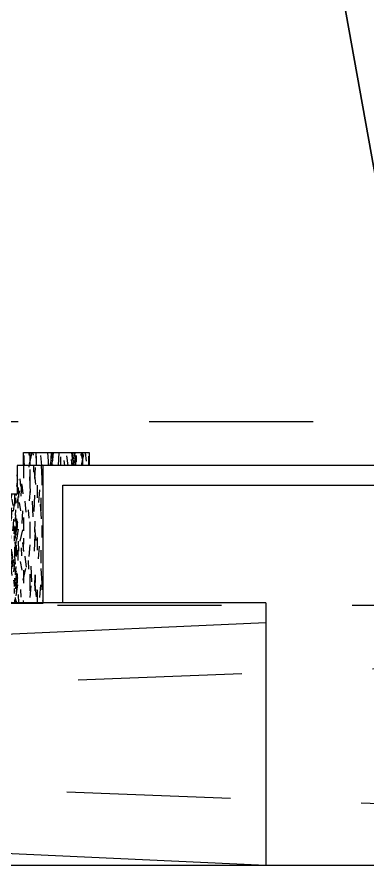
# Model space of a CAD drawing. Header units: millimetres. Extents: x 188.6 to 263.2, y 40.1 to 120.1.
# Drawn here: x 210.671 to 210.939, y 86.378 to 87.027 of the extents above; entities that cross this region are included whole.
import ezdxf

# ---------------------------------------------------------------- set-up
doc = ezdxf.new("R2010")
doc.units = ezdxf.units.MM
doc.linetypes.add('HIDDEN2', pattern=[0.1875, 0.125, -0.0625])
for name, color, linetype in [('ARQ', 8, 'Continuous'), ('ESTR-VIGAS', 11, 'HIDDEN2'), ('ESTRUTURA', 7, 'Continuous'), ('SPK-COL', 7, 'Continuous'), ('SPK-TEXTO', 7, 'Continuous')]:
    doc.layers.add(name, color=color, linetype=linetype)
doc.styles.add('60-100', font='romans.shx', dxfattribs={"height": 0.16})
doc.styles.add('60-75', font='romans.shx', dxfattribs={"height": 0.12})
doc.dimstyles.new('IND75', dxfattribs={"dimtxt": 0.15, "dimasz": 0.1875, "dimexe": 0.15, "dimexo": 0, "dimgap": 0.1, "dimtad": 1, "dimzin": 10, "dimdsep": 46, "dimtxsty": '60-75', "dimcen": 0, "dimclrd": 256, "dimclre": 1, "dimclrt": 256, "dimadec": 0, "dimazin": 0, "dimtfac": 1, "dimtix": 1, "dimtmove": 2, "dimatfit": 3, "dimfxl": 0.15, "dimtolj": 1, "dimtzin": 6, "dimarcsym": 0})
doc.dimstyles.new('SETAS75', dxfattribs={"dimtxt": 0.16, "dimasz": 0.15, "dimexe": 0.15, "dimexo": 0, "dimgap": 0.1, "dimtad": 1, "dimzin": 10, "dimdsep": 46, "dimtxsty": '60-100', "dimblk1": 'OPEN', "dimblk2": 'OPEN', "dimsah": 1, "dimcen": 0, "dimclrd": 244, "dimclre": 244, "dimclrt": 7, "dimadec": 0, "dimazin": 0, "dimtfac": 1, "dimtix": 1, "dimtmove": 2, "dimatfit": 3, "dimldrblk": 'OPEN', "dimfxl": 0.15, "dimtolj": 1, "dimtzin": 6, "dimarcsym": 0})

# ---------------------------------------------------------------- blocks, each defined once
blk = doc.blocks.new('COBERTURA_29-09-2016')
at = {"layer": 'ESTR-VIGAS'}
for p, q in [((4.040673750000014, 0.1430422500000006), (5.570000250000017, 0.2000002500000022)), ((4.031955000000013, 0.0572827500000059), (5.570000250000017, 0))]:
    blk.add_line(p, q, dxfattribs=at)
for points in [[(5.570000250000017, 0.3400005000000021), (0.2000002499999987, 0.3400005000000021)], [(0.2000002499999987, 0.2000002500000022), (5.570000250000017, 0.2000002500000022)]]:
    blk.add_lwpolyline(points, dxfattribs=at)
blk = doc.blocks.new('A$C0BE265FA')
at = {"layer": 'ARQ'}
h = blk.add_hatch(dxfattribs=at)
h.set_pattern_fill('WOOD8', color=256, scale=0.04, angle=90, pattern_type=2)
h.set_pattern_definition([(79.69520000000003, (-5.965470352511147, -1.197394129805843), (0.0399997950214397, 0.2400000384339161), [0.00447212, -0.4427414399999976]), (90, (-5.964670352589108, -1.192994129829912), (-0.04, 0.04), [0.0044, -0.0356]), (108.4348999999999, (-5.964670352589108, -1.188594129853754), (-0.0399999361289083, 0.0800000173837185), [0.00379472, -0.1226963599999994]), (262.875, (-5.965870352530148, -1.184994128519064), (0.0399999312757586, 0.2800000151938114), [0.00322492, -0.3192654]), (264.8056, (-5.966270352548236, -1.188194128670829), (0.0399998089879781, 0.4000000268017958), [0.00441816, -0.4373962800000001]), (284.0361999999999, (-5.966670352567233, -1.19259412864676), (0.0399999222944498, -0.1200000218395896), [0.00494772, -0.15997648]), (99.46229999999994, (-5.965470352511147, -1.19419412965385), (-0.0399999255680974, 0.2000000309478123), [0.00243312, -0.2408774]), (83.65980000000005, (-5.965870352530148, -1.191794130005745), (-0.0400000631583878, -0.3199999761042569), [0.00362216, -0.35859324]), (275.7106, (-5.965470352511147, -1.188194128670829), (0.0400000525866517, -0.3599999769398341), [0.00401996, -0.3979750799999975]), (258.6901000000001, (-5.965070352608107, -1.192194129326707), (0.0399999052864643, 0.1600000300892381), [0.0020396, -0.2019211599999988]), (84.8056, (-5.965070352608107, -1.200994129278797), (-0.0399998089879779, -0.4000000268017958), [0.00441816, -0.4373962800000001]), (78.69009999999997, (-5.964670352589108, -1.196594129302865), (-0.0399999052864644, -0.160000030089238), [0.0040792, -0.19988156]), (90, (-5.96387035255111, -1.19259412864676), (-0.04, 0.04), [0.0048, -0.0352]), (110.5559999999999, (-5.96387035255111, -1.187794129349867), (-0.0799998398568635, 0.2000000737816969), [0.0034176, -0.3383425599999999]), (93.81409999999993, (-5.965070352608107, -1.184594129197876), (-0.0400002449589481, 0.5599999736578523), [0.00601332, -0.59531852]), (84.8056, (-5.965470352511147, -1.178594130077725), (-0.0399998089879779, -0.4000000268017958), [0.00441816, -0.4373962800000001]), (90, (-5.965070352608107, -1.174194130100886), (-0.04, 0.04), [0.0044, -0.0356]), (95.19439999999994, (-5.965070352608107, -1.209794129230886), (-0.039999808987978, 0.4000000268017958), [0.00441816, -0.4373962800000001]), (84.8056, (-5.965470352511147, -1.205394129254726), (-0.0399998089879779, -0.4000000268017958), [0.00441816, -0.4373962800000001]), (90, (-5.965870352530148, -1.209794129230886), (-0.04, 0.04), [0.0024, -0.0376]), (95.19439999999994, (-5.965870352530148, -1.207394129582779), (-0.039999808987978, 0.4000000268017958), [0.00441816, -0.4373962800000001]), (90, (-5.966270352548236, -1.20299412960685), (-0.04, 0.04), [0.004, -0.036]), (100.3048, (-5.966270352548236, -1.198994128950744), (0.0399997950214397, -0.2400000384339161), [0.00447212, -0.44274144]), (95.19439999999994, (-5.967070352586233, -1.194594128974812), (-0.039999808987978, 0.4000000268017958), [0.00441816, -0.4373962800000001]), (84.8056, (-5.967470352606143, -1.19019412899911), (-0.0399998089879779, -0.4000000268017958), [0.00441816, -0.4373962800000001]), (84.8056, (-5.967070352586233, -1.185794129022724), (-0.0399998089879779, -0.4000000268017958), [0.00441816, -0.4373962800000001]), (81.86989999999993, (-5.966670352567233, -1.181394129045884), (-0.03999997423262201, -0.2399999910584448), [0.00565684, -0.2771858399999974]), (90, (-5.965870352530148, -1.175794129245787), (-0.04, 0.04), [0.006, -0.034]), (77.47120000000002, (-5.941870352553903, -1.177394128390687), (0.0399999841217957, 0.2000000128163639), [0.0036878, -0.36509396]), (84.28939999999999, (-5.941070352516363, -1.173794128917734), (-0.0400000525866517, -0.3599999769398341), [0.00401996, -0.3979750800000001]), (98.13009999999994, (-5.941870352553903, -1.177394128390687), (-0.0399999742326217, 0.2399999910584448), [0.00282844, -0.2800142800000001]), (99.46229999999994, (-5.942270352572902, -1.174594129422074), (-0.0399999255680974, 0.2000000309478123), [0.0048662, -0.23844428]), (90, (-5.943070352610903, -1.209794129230886), (-0.04, 0.04), [0.0048, -0.0352]), (80.5377, (-5.943070352610903, -1.204994129933765), (-0.0399999255680975, -0.2000000309478122), [0.00243312, -0.2408774]), (291.8014, (-5.942670352592358, -1.202594128423696), (-0.039999996420026, 0.1200000109204308), [0.00215408, -0.21325252]), (282.9946000000001, (-5.941870352553903, -1.20459412875084), (-0.0799999031031338, 0.3600000307099759), [0.00533668, -0.5283298799999999]), (82.87500000000001, (-5.941870352553903, -1.172994128414984), (-0.0399999312757587, -0.2800000151938114), [0.00322492, -0.3192654]), (97.12499999999991, (-5.941870352553903, -1.172994128414984), (-0.0399999312757586, 0.2800000151938114), [0.00322492, -0.3192654]), (90, (-5.942270352572902, -1.209794129230886), (-0.04, 0.04), [0.0032, -0.0368]), (284.0361999999999, (-5.942270352572902, -1.206594129078894), (0.0399999222944498, -0.1200000218395896), [0.00329848, -0.16162576]), (86.63350000000004, (-5.943470352513031, -1.200994129278797), (-0.0400004385341794, -0.6399999728787479), [0.00681176, -0.6743637199999952]), (87.70940000000003, (-5.943070352610903, -1.19419412965385), (-0.0399998301250331, -0.9600000051670294), [0.010008, -0.9907916800000002]), (93.17979999999955, (-5.942670352592358, -1.184194129877822), (-0.0399996416930524, 0.6800000201079799), [0.00721112, -0.7138991599999974]), (99.46229999999994, (-5.943070352610903, -1.176994129069725), (-0.0399999255680974, 0.2000000309478123), [0.00729932, -0.2360112]), (100.3048, (-5.939470352556327, -1.209794129230886), (0.0399997950214397, -0.2400000384339161), [0.00447212, -0.44274144]), (105.9454, (-5.940270352594325, -1.205394129254726), (0.0399999955718552, -0.1600000050660861), [0.00582408, -0.28538032]), (90, (-5.941870352553903, -1.199794129454857), (-0.04, 0.04), [0.0052, -0.0348]), (81.86989999999993, (-5.941870352553903, -1.194594128974812), (-0.03999997423262201, -0.2399999910584448), [0.00565684, -0.2771858399999974]), (93.5762999999994, (-5.941070352516363, -1.188994129174715), (-0.0399996286932699, 0.600000026173364), [0.00641248, -0.6348362799999993]), (81.25380000000001, (-5.94147035253536, -1.182594128870731), (0.0400001678823012, 0.279999973454254), [0.00526116, -0.520856679999995]), (75.96380000000005, (-5.940670352613324, -1.177394128390687), (-0.0399999222944498, -0.1200000218395896), [0.00494772, -0.15997648]), (90, (-5.939470352556327, -1.172594129093794), (-0.04, 0.04), [0.0028, -0.0372]), (264.8056, (-5.943470352513031, -1.200994129278797), (0.0399998089879781, 0.4000000268017958), [0.00883628, -0.4329781600000003]), (85.23639999999993, (-5.945870352511064, -1.209794129230886), (-0.0399996613064505, -0.4400000378527836), [0.00963328, -0.4720305200000002]), (90, (-5.945070352589028, -1.200194128774682), (-0.04, 0.04), [0.0092, -0.0308]), (94.08559999999996, (-5.945070352589028, -1.190994129501859), (-0.0399998452941669, 0.5200000059605934), [0.0112285199999999, -0.5501981999999951]), (90, (-5.945870352511064, -1.17979412990212), (-0.04, 0.04), [0.01, -0.03]), (97.12499999999991, (-5.937470352578202, -1.209794129230886), (-0.0399999312757586, 0.2800000151938114), [0.00967472, -0.3128156]), (96.34019999999997, (-5.938670352517875, -1.200194128774682), (-0.0400000631583877, 0.3199999761042569), [0.00724432, -0.3549710800000001]), (87.51039999999998, (-5.939470352556327, -1.192994129829912), (-0.0400007146107917, -0.8799999791882172), [0.00920868, -0.91166048]), (83.48020000000005, (-5.939070352537326, -1.183794128695126), (-0.1199999810097492, -1.039999991634944), [0.01409112, -1.395022079999999]), (93.01279999999981, (-5.963470352532113, -1.209794129230886), (-0.0400001641951632, 0.7200000004678956), [0.00761052, -0.7534413999999995]), (81.86989999999993, (-5.96387035255111, -1.202194129102735), (-0.03999997423262201, -0.2399999910584448), [0.0084852799999999, -0.2743574399999975]), (87.61409999999995, (-5.962670352610075, -1.193794128470698), (-0.0399993108224176, -0.9200000209549773), [0.0096083199999999, -0.9512246399999952]), (100.6197, (-5.962270352591075, -1.184194129877822), (0.0800003233247349, -0.4399999361847267), [0.00651152, -0.64464128]), (90, (-5.963470352532113, -1.17779412957384), (-0.04, 0.04), [0.008, -0.032]), (86.82020000000004, (-5.968270352527269, -1.209794129230886), (-0.0399996416930523, -0.6800000201079799), [0.00721112, -0.713899159999995]), (96.00899999999996, (-5.967870352507816, -1.202594128423696), (0.0399999726992737, -0.3999999900362416), [0.007642, -0.75655692]), (96.7098, (-5.968670352546267, -1.194994130157738), (0.0399997552497613, -0.3600000399100522), [0.00684688, -0.6778428000000001]), (84.28939999999999, (-5.969470352584267, -1.188194128670829), (-0.0400000525866517, -0.3599999769398341), [0.00803992, -0.39395512]), (77.90519999999998, (-5.968670352546267, -1.180194129221717), (-0.0800002693395147, -0.359999944064556), [0.00572712, -0.56698572]), (99.46229999999994, (-5.967470352606143, -1.174594129422074), (-0.0399999255680974, 0.2000000309478123), [0.0048662, -0.23844428]), (93.81409999999993, (-5.960670352515079, -1.209794129230886), (-0.0400002449589481, 0.5599999736578523), [0.00601332, -0.59531852]), (77.19570000000002, (-5.96107035253408, -1.203794130110735), (-0.1200002955069241, -0.519999913875351), [0.0090244, -0.89341672]), (90, (-5.959070352556408, -1.194994130157738), (-0.04, 0.04), [0.01, -0.03]), (95.44029999999985, (-5.959070352556408, -1.184994128519064), (0.0399997348496507, -0.4400000124883264), [0.008438, -0.8353629199999995]), (96.7098, (-5.959870352594407, -1.176594129749672), (0.0399997552497613, -0.3600000399100522), [0.00684688, -0.6778428000000001]), (90, (-5.971070352544303, -1.209794129230886), (-0.04, 0.04), [0.0068, -0.0332]), (98.13009999999994, (-5.971070352544303, -1.20299412960685), (-0.0399999742326217, 0.2399999910584448), [0.01131372, -0.2715289999999999]), (87.61409999999995, (-5.972670352502973, -1.191794130005745), (-0.0399993108224176, -0.9200000209549773), [0.0096083199999999, -0.9512246399999952]), (84.47250000000003, (-5.972270352600843, -1.182194129549769), (0.0799994151865981, 0.840000068775989), [0.01245792, -1.233335]), (96.8428, (-5.93467035256117, -1.209794129230886), (0.0800003199169901, -0.6799999746191423), [0.0100717599999999, -0.9971025199999948]), (90, (-5.935870352618167, -1.199794129454857), (-0.04, 0.04), [0.0112, -0.0288]), (86.34780000000003, (-5.935870352618167, -1.188594129853754), (-0.0799994919411372, -1.240000037688629), [0.0188382399999999, -1.864987639999988]), (90, (-5.948670352528097, -1.209794129230886), (-0.04, 0.04), [0.0096, -0.0304]), (94.76359999999987, (-5.948670352528097, -1.200194128774682), (-0.0399996613064504, 0.4400000378527836), [0.0096332799999999, -0.472030519999998]), (88.15239999999996, (-5.949470352565184, -1.190594128318707), (-0.0399997735908692, -1.200000018572352), [0.01240644, -1.22823856]), (87.2737, (-5.949070352546187, -1.178194128895029), (-0.0399998407090877, -0.8000000117989386), [0.00840952, -0.8325423200000001]), (84.8056, (-5.95507035259925, -1.209794129230886), (-0.0399998089879779, -0.4000000268017958), [0.00883628, -0.4329781600000002]), (90, (-5.954270352561253, -1.200994129278797), (-0.04, 0.04), [0.0128, -0.0272]), (91.90919999999942, (-5.954270352561253, -1.188194128670829), (-0.0400009696431283, 1.159999961263149), [0.01200668, -1.188659799999997]), (93.5762999999994, (-5.954670352579797, -1.176194128566975), (-0.0399996286932699, 0.600000026173364), [0.00641248, -0.6348362799999993])])
h.paths.add_polyline_path([(-0.5952992193560931, -1.209794129230886), (-0.5952992193560931, -1.199794129454857), (-0.6452992192862439, -1.199794129454857), (-0.6452992192862439, -1.209794129230886)])
h = blk.add_hatch(dxfattribs=at)
h.set_pattern_fill('WOOD8', color=256, scale=0.04, angle=90, pattern_type=2)
h.set_pattern_definition([(79.69520000000003, (-5.930470352594511, -1.287503030845073), (0.0399997950214397, 0.2400000384339161), [0.00447212, -0.4427414399999977]), (90, (-5.929670352672927, -1.283103030868915), (-0.04, 0.04), [0.0044, -0.0356]), (108.4348999999999, (-5.929670352672927, -1.278703030892984), (-0.0399999361289083, 0.0800000173837185), [0.00379472, -0.1226963599999994]), (262.875, (-5.930870352613053, -1.27510302955784), (0.0399999312757586, 0.2800000151938114), [0.00322492, -0.3192654]), (264.8056, (-5.931270352632053, -1.278303029709832), (0.0399998089879781, 0.4000000268017958), [0.00441816, -0.4373962800000001]), (284.0361999999999, (-5.931670352651053, -1.282703029685989), (0.0399999222944498, -0.1200000218395896), [0.00494772, -0.15997648]), (99.46229999999994, (-5.930470352594511, -1.28430303069308), (-0.0399999255680974, 0.2000000309478123), [0.00243312, -0.2408774]), (83.65980000000005, (-5.930870352613053, -1.281903031044975), (-0.0400000631583878, -0.3199999761042569), [0.00362216, -0.35859324]), (275.7106, (-5.930470352594511, -1.278303029709832), (0.0400000525866517, -0.3599999769398341), [0.00401996, -0.3979750799999976]), (258.6901000000001, (-5.930070352691928, -1.282303030365028), (0.0399999052864643, 0.1600000300892381), [0.0020396, -0.2019211599999988]), (84.8056, (-5.930070352691928, -1.291103030318025), (-0.0399998089879779, -0.4000000268017958), [0.00441816, -0.4373962800000001]), (78.69009999999997, (-5.929670352672927, -1.286703030340959), (-0.0399999052864644, -0.160000030089238), [0.0040792, -0.19988156]), (90, (-5.928870352635384, -1.282703029685989), (-0.04, 0.04), [0.0048, -0.0352]), (110.5559999999999, (-5.928870352635384, -1.27790303038887), (-0.0799998398568635, 0.2000000737816969), [0.0034176, -0.3383425599999999]), (93.81409999999993, (-5.930070352691928, -1.274703030236878), (-0.0400002449589481, 0.5599999736578523), [0.00601332, -0.59531852]), (84.8056, (-5.930470352594511, -1.268703031116045), (-0.0399998089879779, -0.4000000268017958), [0.00441816, -0.4373962800000001]), (90, (-5.930070352691928, -1.264303031139887), (-0.04, 0.04), [0.0044, -0.0356]), (95.19439999999994, (-5.930070352691928, -1.299903030269661), (-0.039999808987978, 0.4000000268017958), [0.00441816, -0.4373962800000001]), (84.8056, (-5.930470352594511, -1.295503030293956), (-0.0399998089879779, -0.4000000268017958), [0.00441816, -0.4373962800000001]), (90, (-5.930870352613053, -1.299903030269661), (-0.04, 0.04), [0.0024, -0.0376]), (95.19439999999994, (-5.930870352613053, -1.29750303062201), (-0.039999808987978, 0.4000000268017958), [0.00441816, -0.4373962800000001]), (90, (-5.931270352632053, -1.293103030644715), (-0.04, 0.04), [0.004, -0.036]), (100.3048, (-5.931270352632053, -1.289103029989972), (0.0399997950214397, -0.2400000384339161), [0.00447212, -0.44274144]), (95.19439999999994, (-5.932070352670054, -1.284703030014042), (-0.039999808987978, 0.4000000268017958), [0.00441816, -0.4373962800000001]), (84.8056, (-5.932470352689049, -1.280303030037885), (-0.0399998089879779, -0.4000000268017958), [0.00441816, -0.4373962800000001]), (84.8056, (-5.932070352670054, -1.275903030061043), (-0.0399998089879779, -0.4000000268017958), [0.00441816, -0.4373962800000001]), (81.86989999999993, (-5.931670352651053, -1.271503030084885), (-0.03999997423262201, -0.2399999910584448), [0.00565684, -0.2771858399999976]), (90, (-5.930870352613053, -1.265903030285015), (-0.04, 0.04), [0.006, -0.034]), (77.47120000000002, (-5.906870352638178, -1.267503029429008), (0.0399999841217957, 0.2000000128163639), [0.0036878, -0.36509396]), (84.28939999999999, (-5.906070352599273, -1.263903029956964), (-0.0400000525866517, -0.3599999769398341), [0.00401996, -0.3979750800000001]), (98.13009999999994, (-5.906870352638178, -1.267503029429008), (-0.0399999742326217, 0.2399999910584448), [0.00282844, -0.2800142800000001]), (99.46229999999994, (-5.907270352657178, -1.26470303046085), (-0.0399999255680974, 0.2000000309478123), [0.0048662, -0.23844428]), (90, (-5.908070352694267, -1.299903030269661), (-0.04, 0.04), [0.0048, -0.0352]), (80.5377, (-5.908070352694267, -1.295103030972768), (-0.0399999255680975, -0.2000000309478122), [0.00243312, -0.2408774]), (291.8014, (-5.907670352675267, -1.292703029462018), (-0.039999996420026, 0.1200000109204308), [0.00215408, -0.21325252]), (282.9946000000001, (-5.906870352638178, -1.294703029790071), (-0.0799999031031338, 0.3600000307099759), [0.00533668, -0.5283298799999999]), (82.87500000000001, (-5.906870352638178, -1.26310302945285), (-0.0399999312757587, -0.2800000151938114), [0.00322492, -0.3192654]), (97.12499999999991, (-5.906870352638178, -1.26310302945285), (-0.0399999312757586, 0.2800000151938114), [0.00322492, -0.3192654]), (90, (-5.907270352657178, -1.299903030269661), (-0.04, 0.04), [0.0032, -0.0368]), (284.0361999999999, (-5.907270352657178, -1.296703030117668), (0.0399999222944498, -0.1200000218395896), [0.00329848, -0.16162576]), (86.63350000000004, (-5.908470352597304, -1.291103030318025), (-0.0400004385341794, -0.6399999728787479), [0.00681176, -0.6743637199999953]), (87.70940000000003, (-5.908070352694267, -1.28430303069308), (-0.0399998301250331, -0.9600000051670294), [0.010008, -0.9907916800000002]), (93.17979999999955, (-5.907670352675267, -1.274303030917052), (-0.0399996416930524, 0.6800000201079799), [0.00721112, -0.7138991599999974]), (99.46229999999994, (-5.908070352694267, -1.267103030108954), (-0.0399999255680974, 0.2000000309478123), [0.00729932, -0.2360112]), (100.3048, (-5.904470352640146, -1.299903030269661), (0.0399997950214397, -0.2400000384339161), [0.00447212, -0.44274144]), (105.9454, (-5.905270352678144, -1.295503030293956), (0.0399999955718552, -0.1600000050660861), [0.00582408, -0.28538032]), (90, (-5.906870352638178, -1.289903030492722), (-0.04, 0.04), [0.0052, -0.0348]), (81.86989999999993, (-5.906870352638178, -1.284703030014042), (-0.03999997423262201, -0.2399999910584448), [0.00565684, -0.2771858399999976]), (93.5762999999994, (-5.906070352599273, -1.279103030213035), (-0.0399996286932699, 0.600000026173364), [0.00641248, -0.6348362799999994]), (81.25380000000001, (-5.906470352619178, -1.272703029909052), (0.0400001678823012, 0.279999973454254), [0.00526116, -0.5208566799999951]), (75.96380000000005, (-5.905670352697142, -1.267503029429008), (-0.0399999222944498, -0.1200000218395896), [0.00494772, -0.15997648]), (90, (-5.904470352640146, -1.262703030133024), (-0.04, 0.04), [0.0028, -0.0372]), (264.8056, (-5.908470352597304, -1.291103030318025), (0.0399998089879781, 0.4000000268017958), [0.00883628, -0.4329781600000003]), (85.23639999999993, (-5.910870352595338, -1.299903030269661), (-0.0399996613064505, -0.4400000378527836), [0.00963328, -0.4720305200000002]), (90, (-5.9100703526733, -1.290303029813911), (-0.04, 0.04), [0.0092, -0.0308]), (94.08559999999996, (-5.9100703526733, -1.281103030540634), (-0.0399998452941669, 0.5200000059605934), [0.0112285199999999, -0.5501981999999952]), (90, (-5.910870352595338, -1.269903030940895), (-0.04, 0.04), [0.01, -0.03]), (97.12499999999991, (-5.902470352661111, -1.299903030269661), (-0.0399999312757586, 0.2800000151938114), [0.00967472, -0.3128156]), (96.34019999999997, (-5.903670352602148, -1.290303029813911), (-0.0400000631583877, 0.3199999761042569), [0.00724432, -0.3549710800000001]), (87.51039999999998, (-5.904470352640146, -1.283103030868915), (-0.0400007146107917, -0.8799999791882172), [0.00920868, -0.91166048]), (83.48020000000005, (-5.904070352621147, -1.27390302973299), (-0.1199999810097492, -1.039999991634944), [0.01409112, -1.395022079999999]), (93.01279999999981, (-5.928470352615932, -1.299903030269661), (-0.0400001641951632, 0.7200000004678956), [0.00761052, -0.7534413999999995]), (81.86989999999993, (-5.928870352635384, -1.292303030141965), (-0.03999997423262201, -0.2399999910584448), [0.0084852799999999, -0.2743574399999975]), (87.61409999999995, (-5.927670352694348, -1.283903029509928), (-0.0399993108224176, -0.9200000209549773), [0.0096083199999999, -0.9512246399999954]), (100.6197, (-5.927270352675349, -1.274303030917052), (0.0800003233247349, -0.4399999361847267), [0.00651152, -0.64464128]), (90, (-5.928470352615932, -1.267903030612842), (-0.04, 0.04), [0.008, -0.032]), (86.82020000000004, (-5.933270352611089, -1.299903030269661), (-0.0399996416930523, -0.6800000201079799), [0.00721112, -0.7138991599999951]), (96.00899999999996, (-5.93287035259209, -1.292703029462018), (0.0399999726992737, -0.3999999900362416), [0.007642, -0.75655692]), (96.7098, (-5.933670352630088, -1.285103031196968), (0.0399997552497613, -0.3600000399100522), [0.00684688, -0.6778428000000001]), (84.28939999999999, (-5.934470352668085, -1.278303029709832), (-0.0400000525866517, -0.3599999769398341), [0.00803992, -0.39395512]), (77.90519999999998, (-5.933670352630088, -1.270303030260947), (-0.0800002693395147, -0.359999944064556), [0.00572712, -0.56698572]), (99.46229999999994, (-5.932470352689049, -1.26470303046085), (-0.0399999255680974, 0.2000000309478123), [0.0048662, -0.23844428]), (93.81409999999993, (-5.925670352599353, -1.299903030269661), (-0.0400002449589481, 0.5599999736578523), [0.00601332, -0.59531852]), (77.19570000000002, (-5.926070352618352, -1.293903031149056), (-0.1200002955069241, -0.519999913875351), [0.0090244, -0.89341672]), (90, (-5.924070352640227, -1.285103031196968), (-0.04, 0.04), [0.01, -0.03]), (95.44029999999985, (-5.924070352640227, -1.27510302955784), (0.0399997348496507, -0.4400000124883264), [0.008438, -0.8353629199999995]), (96.7098, (-5.924870352676862, -1.266703030788903), (0.0399997552497613, -0.3600000399100522), [0.00684688, -0.6778428000000001]), (90, (-5.936070352627209, -1.299903030269661), (-0.04, 0.04), [0.0068, -0.0332]), (98.13009999999994, (-5.936070352627209, -1.293103030644715), (-0.0399999742326217, 0.2399999910584448), [0.01131372, -0.2715289999999999]), (87.61409999999995, (-5.937670352587247, -1.281903031044975), (-0.0399993108224176, -0.9200000209549773), [0.0096083199999999, -0.9512246399999954]), (84.47250000000003, (-5.937270352684206, -1.272303030588999), (0.0799994151865981, 0.840000068775989), [0.01245792, -1.233335]), (96.8428, (-5.899670352644987, -1.299903030269661), (0.0800003199169901, -0.6799999746191423), [0.0100717599999999, -0.9971025199999948]), (90, (-5.900870352701986, -1.289903030492722), (-0.04, 0.04), [0.0112, -0.0288]), (86.34780000000003, (-5.900870352701986, -1.278703030892984), (-0.0799994919411372, -1.240000037688629), [0.0188382399999999, -1.864987639999988]), (90, (-5.913670352611005, -1.299903030269661), (-0.04, 0.04), [0.0096, -0.0304]), (94.76359999999987, (-5.913670352611005, -1.290303029813911), (-0.0399996613064504, 0.4400000378527836), [0.0096332799999999, -0.472030519999998]), (88.15239999999996, (-5.914470352649458, -1.280703029357936), (-0.0399997735908692, -1.200000018572352), [0.01240644, -1.22823856]), (87.2737, (-5.914070352630004, -1.268303029932894), (-0.0399998407090877, -0.8000000117989386), [0.00840952, -0.8325423200000001]), (84.8056, (-5.920070352682158, -1.299903030269661), (-0.0399998089879779, -0.4000000268017958), [0.00883628, -0.4329781600000002]), (90, (-5.919270352644617, -1.291103030318025), (-0.04, 0.04), [0.0128, -0.0272]), (91.90919999999942, (-5.919270352644617, -1.278303029709832), (-0.0400009696431283, 1.159999961263149), [0.01200668, -1.188659799999997]), (93.5762999999994, (-5.919670352663161, -1.26630302960484), (-0.0399996286932699, 0.600000026173364), [0.00641248, -0.6348362799999994])])
h.paths.add_polyline_path([(-0.6602967091362189, -1.314855188201817), (-0.6302967091078246, -1.314855188201817), (-0.6302992192722741, -1.209794129230886), (-0.6502992192909005, -1.209794129230886), (-0.6502992192909005, -1.23179413075104), (-0.6602992193002138, -1.23179413075104)])
for p, q in [((-0.1050007246030873, -1.209615267524668), (-0.6302992192722741, -1.209794129230886)), ((-0.6302966986299908, -1.314855188201817), (-0.6302992192722741, -1.209794129230886)), ((-0.6152992081993034, -1.224729702793865), (-0.3353299542104651, -1.224736391910937)), ((-0.6152992081993034, -1.314729704954742), (-0.6152992081993034, -1.224729702793865)), ((-0.6152992081993034, -1.314729704954742), (-4.295299230385352, -1.314729231964747)), ((-0.4602967091359461, -1.314729471231884), (-0.6152992081993034, -1.314729704954742)), ((-0.4602967091359461, -1.314729471231884), (-0.4602967091350365, -1.514857194813885)), ((-4.549999270735952, -1.329898797868053), (-0.4602967091350365, -1.514857194813885)), ((-0.4602966825500518, -1.3299151119229), (-4.549999270628177, -1.514855188059982)), ((-4.640328100989335, -1.51485720351502), (1.307903544704004, -1.514857191421696)), ((-4.550328101040122, -1.514855188201863), (2.042505899888054, -1.514855188201863))]:
    blk.add_line(p, q, dxfattribs=at)
at = {"layer": 'ARQ', "ltscale": 0.5}
blk.add_lwpolyline([(-0.6452992192862439, -1.199794129454857), (-0.5952992193560931, -1.199794129454857), (-0.5952992193560931, -1.209794129230886), (-0.6452992192862439, -1.209794129230886)], close=True, dxfattribs=at)
blk.add_lwpolyline([(-0.6452992192862439, -1.199794129454857), (-0.5952992193560931, -1.199794129454857), (-0.5952992193560931, -1.209794129230886), (-0.6452992192862439, -1.209794129230886)], close=True, dxfattribs=at)
blk.add_lwpolyline([(-0.6302992192722741, -1.209794129230886), (-0.6502992192909005, -1.209794129230886), (-0.6502992192909005, -1.23179413075104), (-0.6602992193002138, -1.23179413075104), (-0.6602967091362189, -1.314855188201817), (-0.6302967091078246, -1.314855188201817), (-0.6302992192722741, -1.209794129230886)], dxfattribs=at)
blk.add_lwpolyline([(-0.6302992192722741, -1.209794129230886), (-0.6502992192909005, -1.209794129230886), (-0.6502992192909005, -1.23179413075104), (-0.6602992193002138, -1.23179413075104), (-0.6602967091362189, -1.314855188201817), (-0.6302967091078246, -1.314855188201817), (-0.6302992192722741, -1.209794129230886)], dxfattribs=at)
blk = doc.blocks.new('_OPEN')
at = {"color": 0, "linetype": 'ByBlock'}
for p, q in [((-1, 0.1666666666666666), (0, 0)), ((0, 0), (-1, -0.1666666666666666)), ((0, 0), (-1, 0))]:
    blk.add_line(p, q, dxfattribs=at)

msp = doc.modelspace()

# ---------------------------------------------------------------- block references
at = {"layer": 'ESTRUTURA'}
msp.add_blockref('COBERTURA_29-09-2016', (206.6770096204037, 86.37836843792485), dxfattribs=at)

# ---------------------------------------------------------------- next in the draw order: block references
at = {"layer": 'ARQ'}
msp.add_blockref('A$C0BE265FA', (211.3213003042506, 87.89474862344903), dxfattribs=at)

# ---------------------------------------------------------------- next in the draw order: leaders
at = {"layer": 'SPK-COL'}
for points in [[(210.8011200433025, 87.70837424612901), (211.0246228043717, 86.4572763108088)], [(211.0246228043717, 86.45727631080891), (210.8011200433025, 87.70837424612901)], [(210.8011200433025, 87.70837424612895), (211.0246228043718, 86.45727631080874)], [(211.0246228043718, 86.45727631080887), (210.8011200433025, 87.70837424612895)]]:
    msp.add_leader(points, dimstyle='IND75', dxfattribs=at)
at = {"layer": 'SPK-TEXTO'}
msp.add_leader([(211.2172434788505, 86.45028561881166), (210.8375565408228, 85.75834682994821), (210.3104724019007, 85.75834682994821)], dimstyle='SETAS75', dxfattribs=at)

doc.saveas('drawing.dxf')
